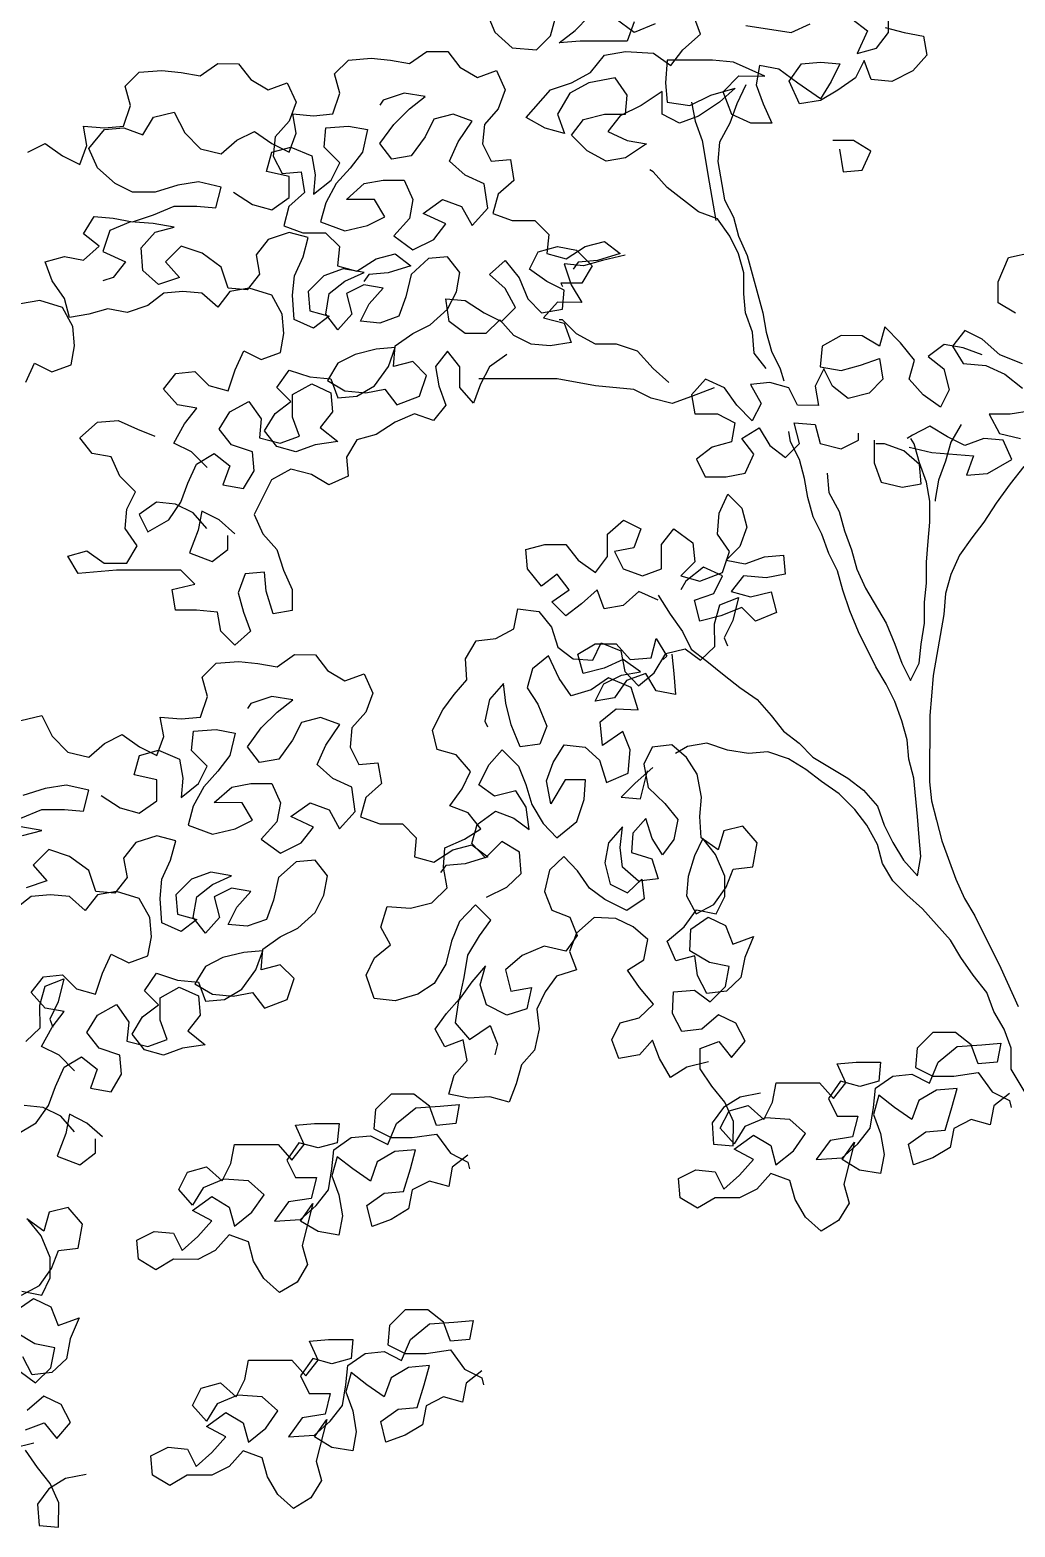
# Model space of a CAD drawing. Header units: millimetres. Extents: x -2.61 to 2.71, y 0 to 8.31.
# Drawn here: x -1.798 to -0.342, y 4.418 to 6.63 of the extents above; entities that cross this region are included whole.
import ezdxf

# ---------------------------------------------------------------- set-up
doc = ezdxf.new("R2010")
doc.units = ezdxf.units.MM
doc.header["$LTSCALE"] = 5

msp = doc.modelspace()

# ---------------------------------------------------------------- linework, layer by layer
for points in [[(-1.1233, 6.6577), (-1.1105, 6.6268), (-1.0847, 6.6036), (-1.0487, 6.601), (-1.0281, 6.6216), (-1.0203, 6.6499)], [(-0.5338, 6.634), (-0.5055, 6.6263), (-0.4772, 6.6211), (-0.4721, 6.5928), (-0.4927, 6.5696), (-0.5236, 6.5542), (-0.5545, 6.5568), (-0.5648, 6.5852), (-0.5777, 6.5594), (-0.6034, 6.5414), (-0.6292, 6.526), (-0.6601, 6.5209), (-0.6755, 6.5544), (-0.6574, 6.5801), (-0.6291, 6.5826), (-0.6008, 6.58), (-0.6137, 6.5543), (-0.6292, 6.5286), (-0.6626, 6.5518), (-0.6909, 6.5724), (-0.7192, 6.5776), (-0.7244, 6.5493), (-0.7141, 6.5209), (-0.7013, 6.4926), (-0.7322, 6.4926), (-0.7605, 6.5055), (-0.7733, 6.539), (-0.7501, 6.5622), (-0.7115, 6.5621), (-0.7578, 6.5828), (-0.7887, 6.5854), (-0.8556, 6.5854), (-0.8582, 6.552), (-0.8557, 6.5236), (-0.8222, 6.5185), (-0.7913, 6.5339), (-0.7553, 6.5441), (-0.7785, 6.5236), (-0.8094, 6.503), (-0.8377, 6.4927), (-0.8634, 6.5056), (-0.8634, 6.5391), (-0.8943, 6.5185), (-0.9252, 6.5031), (-0.9433, 6.48), (-0.915, 6.4671), (-0.8866, 6.4619), (-0.9176, 6.4413), (-0.9459, 6.4362), (-0.9742, 6.4517), (-0.9973, 6.4749), (-0.9793, 6.498), (-0.9484, 6.5057), (-0.9175, 6.5057), (-0.9149, 6.534), (-0.9329, 6.5597), (-0.9715, 6.5521), (-0.9998, 6.5366), (-1.0179, 6.5058), (-1.0076, 6.4774), (-1.0359, 6.4852), (-1.0642, 6.5007), (-1.0282, 6.5418), (-0.9973, 6.5521), (-0.9689, 6.5675), (-0.9483, 6.5932), (-0.9174, 6.5983), (-0.8762, 6.5957), (-0.8505, 6.5777), (-0.8325, 6.6008), (-0.8067, 6.624), (-0.817, 6.6523)], [(-0.9045, 6.6421), (-0.9148, 6.6138), (-0.9843, 6.6139), (-1.0152, 6.6113), (-0.992, 6.6293), (-0.9714, 6.6499)], [(-0.8736, 6.6395), (-0.9045, 6.6266), (-0.9328, 6.6473)], [(-0.7398, 6.6368), (-0.6728, 6.6264), (-0.6445, 6.6393)], [(-0.5827, 6.6469), (-0.5596, 6.6289), (-0.575, 6.5955), (-0.5467, 6.6032), (-0.5287, 6.6263), (-0.5287, 6.6572)], [(-1.5358, 5.9837), (-1.5589, 6.0069), (-1.5847, 6.0198), (-1.5692, 6.0481), (-1.5511, 6.0712), (-1.5795, 6.0764), (-1.6, 6.0996), (-1.582, 6.1227), (-1.5537, 6.1253), (-1.5331, 6.1047), (-1.5048, 6.0969), (-1.4945, 6.1278), (-1.4816, 6.1561), (-1.4558, 6.1432), (-1.4275, 6.1535), (-1.4223, 6.1818), (-1.4249, 6.2101), (-1.4403, 6.2384), (-1.4738, 6.2488), (-1.5021, 6.2436), (-1.5201, 6.2205), (-1.5433, 6.2411), (-1.5716, 6.2437), (-1.5999, 6.2412), (-1.6231, 6.2232), (-1.654, 6.2129), (-1.6823, 6.2181), (-1.7106, 6.2104), (-1.7389, 6.2052), (-1.7466, 6.2336), (-1.7646, 6.2593), (-1.7749, 6.2877), (-1.7466, 6.2953), (-1.7183, 6.2902), (-1.6951, 6.3107), (-1.7182, 6.3288), (-1.7028, 6.3545), (-1.6745, 6.3519), (-1.6461, 6.3467), (-1.6152, 6.357), (-1.5843, 6.3699), (-1.5509, 6.3698), (-1.5226, 6.3672), (-1.5148, 6.3981), (-1.5483, 6.4059), (-1.5792, 6.4007), (-1.6126, 6.3905), (-1.6461, 6.3905), (-1.6718, 6.4034), (-1.6976, 6.4266), (-1.7104, 6.4549), (-1.6872, 6.4832), (-1.6589, 6.4858), (-1.6306, 6.4754), (-1.6151, 6.5012), (-1.5842, 6.5089), (-1.5688, 6.478), (-1.5456, 6.4548), (-1.5148, 6.447), (-1.4916, 6.4676), (-1.4658, 6.4804), (-1.4401, 6.4624), (-1.4144, 6.4495), (-1.404, 6.4778), (-1.4092, 6.5061), (-1.3783, 6.5035), (-1.35, 6.5061), (-1.3396, 6.537), (-1.3473, 6.5653), (-1.3267, 6.5858), (-1.2933, 6.5884), (-1.2649, 6.5858), (-1.2366, 6.5806), (-1.2109, 6.5986), (-1.18, 6.5986), (-1.162, 6.5754), (-1.1363, 6.5599), (-1.1079, 6.5702), (-1.0951, 6.5419), (-1.1054, 6.5136), (-1.126, 6.4904), (-1.1286, 6.4621), (-1.1158, 6.4364), (-1.0875, 6.4389), (-1.0823, 6.408), (-1.1055, 6.3874), (-1.1133, 6.3591), (-1.085, 6.3488), (-1.0515, 6.3488), (-1.0309, 6.3282), (-1.0335, 6.2998), (-1.0052, 6.2921), (-0.9769, 6.3101), (-0.9486, 6.3178), (-0.9254, 6.2997), (-0.9589, 6.2895), (-0.9872, 6.2869), (-0.9949, 6.2766)], [(-1.8008, 6.4494), (-1.7751, 6.4623), (-1.7494, 6.4442), (-1.7236, 6.4313), (-1.7133, 6.4596), (-1.7184, 6.488), (-1.6875, 6.4854), (-1.6592, 6.4879), (-1.6489, 6.5188), (-1.6566, 6.5471), (-1.636, 6.5677), (-1.6025, 6.5702), (-1.5742, 6.5676), (-1.5459, 6.5625), (-1.5201, 6.5805), (-1.4892, 6.5804), (-1.4712, 6.5572), (-1.4455, 6.5418), (-1.4172, 6.552), (-1.4043, 6.5237), (-1.4147, 6.4954), (-1.4353, 6.4723), (-1.4379, 6.4439), (-1.425, 6.4182), (-1.3967, 6.4207), (-1.3916, 6.3898), (-1.4148, 6.3693), (-1.4225, 6.341), (-1.3942, 6.3306), (-1.3608, 6.3306), (-1.3402, 6.31), (-1.3428, 6.2817), (-1.3145, 6.2739), (-1.2861, 6.2919), (-1.2578, 6.2996), (-1.2347, 6.2816), (-1.2681, 6.2713), (-1.2965, 6.2688), (-1.3042, 6.2585)], [(-0.7398, 6.5493), (-0.7527, 6.521), (-0.7631, 6.4927), (-0.7785, 6.4644), (-0.7811, 6.436), (-0.7709, 6.3794), (-0.758, 6.3537), (-0.7503, 6.3253), (-0.7375, 6.297), (-0.7144, 6.212), (-0.7093, 6.1837), (-0.7016, 6.1554), (-0.6887, 6.1296), (-0.6836, 6.1116)], [(-1.4968, 6.3904), (-1.4685, 6.3723), (-1.4402, 6.3646), (-1.4144, 6.3826), (-1.4144, 6.4135), (-1.4479, 6.4212), (-1.4401, 6.4495), (-1.4118, 6.4572), (-1.3809, 6.4443), (-1.3758, 6.416), (-1.3784, 6.3877), (-1.3526, 6.4083), (-1.3397, 6.434), (-1.3629, 6.4572), (-1.3603, 6.4855), (-1.3268, 6.488), (-1.2985, 6.4829), (-1.3063, 6.4494), (-1.3243, 6.4262), (-1.3449, 6.4031), (-1.3604, 6.3748), (-1.3681, 6.3465), (-1.3321, 6.3336), (-1.2986, 6.3413), (-1.2729, 6.3541), (-1.2883, 6.3799), (-1.3295, 6.3799), (-1.3037, 6.4031), (-1.2754, 6.4082), (-1.2445, 6.4082), (-1.2317, 6.3798), (-1.2368, 6.3515), (-1.26, 6.3258), (-1.2317, 6.3052), (-1.2008, 6.3206), (-1.1828, 6.3437), (-1.2162, 6.3592), (-1.1879, 6.3798), (-1.1596, 6.3695), (-1.1442, 6.3411), (-1.121, 6.3669), (-1.1261, 6.4029), (-1.1544, 6.4158), (-1.1776, 6.4364), (-1.1647, 6.4647), (-1.144, 6.4956), (-1.1723, 6.5059), (-1.2007, 6.4982), (-1.2136, 6.4725), (-1.2342, 6.4442), (-1.2625, 6.4391), (-1.2805, 6.4622), (-1.2599, 6.4905), (-1.2367, 6.5137), (-1.2135, 6.5317), (-1.2444, 6.5369), (-1.2753, 6.5266), (-1.2804, 6.5189)], [(-0.8197, 6.5236), (-0.8145, 6.4953), (-0.8043, 6.467), (-0.794, 6.4052), (-0.7838, 6.3485)], [(-0.6009, 6.4539), (-0.5958, 6.4204), (-0.5675, 6.423), (-0.5546, 6.4513), (-0.5803, 6.4668), (-0.6112, 6.4668)], [(-0.7093, 6.1297), (-0.7273, 6.1528), (-0.7299, 6.1837), (-0.7401, 6.2121), (-0.7427, 6.2404), (-0.7427, 6.2713), (-0.7504, 6.2996), (-0.7632, 6.3253), (-0.7812, 6.3511), (-0.8095, 6.3614), (-0.8558, 6.3975), (-0.8764, 6.4207), (-0.8815, 6.4233)], [(-1.5359, 5.8936), (-1.5564, 5.9168), (-1.5822, 5.9297), (-1.6105, 5.9323), (-1.6362, 5.9143), (-1.6234, 5.8885), (-1.5925, 5.9065), (-1.5744, 5.9322), (-1.5641, 5.9605), (-1.5512, 5.9888), (-1.5255, 6.0043), (-1.5023, 5.9862), (-1.5126, 5.9579), (-1.4818, 5.9527), (-1.4663, 5.9785), (-1.4688, 6.0068), (-1.4997, 6.0171), (-1.5177, 6.0403), (-1.5022, 6.066), (-1.4739, 6.0814), (-1.4559, 6.0557), (-1.4585, 6.0274), (-1.4276, 6.0196), (-1.3993, 6.0299), (-1.4096, 6.0582), (-1.4095, 6.0917), (-1.3812, 6.1071), (-1.3529, 6.0942), (-1.3504, 6.0659), (-1.3684, 6.0427), (-1.3427, 6.0221), (-1.3762, 6.017), (-1.4045, 6.0067), (-1.4328, 6.0145), (-1.4508, 6.0377), (-1.4353, 6.0634), (-1.4121, 6.0814), (-1.4327, 6.102), (-1.4147, 6.1277), (-1.3838, 6.1174), (-1.3529, 6.1148), (-1.3426, 6.0865), (-1.3143, 6.089), (-1.2885, 6.1044), (-1.2679, 6.1327), (-1.2576, 6.161), (-1.2859, 6.1585), (-1.3168, 6.1508), (-1.3426, 6.138), (-1.358, 6.1122), (-1.3323, 6.0968), (-1.3014, 6.0942), (-1.2731, 6.0993), (-1.2551, 6.0761), (-1.2216, 6.0889), (-1.2113, 6.1198), (-1.2319, 6.1404), (-1.2602, 6.1327), (-1.2576, 6.1636), (-1.2318, 6.1816), (-1.2061, 6.1945), (-1.1803, 6.2176), (-1.1674, 6.2433), (-1.1623, 6.2716), (-1.1803, 6.2948), (-1.2086, 6.2923), (-1.2343, 6.2691), (-1.2421, 6.2357), (-1.2524, 6.2074), (-1.2807, 6.1971), (-1.3091, 6.1997), (-1.2962, 6.2254), (-1.2755, 6.2486), (-1.3039, 6.2538), (-1.3296, 6.2409), (-1.3219, 6.21), (-1.3425, 6.1869), (-1.3605, 6.21), (-1.3554, 6.2409), (-1.3322, 6.2589), (-1.3038, 6.2718), (-1.3347, 6.277), (-1.3631, 6.2667), (-1.3862, 6.2435), (-1.3837, 6.2152), (-1.3554, 6.2075), (-1.3786, 6.1895), (-1.4069, 6.2024), (-1.4094, 6.2384), (-1.4068, 6.2667), (-1.3939, 6.295), (-1.3862, 6.3233), (-1.4145, 6.3311), (-1.4454, 6.3208), (-1.4634, 6.2977), (-1.4583, 6.2693), (-1.4763, 6.2462), (-1.5046, 6.2488), (-1.5149, 6.2797), (-1.5432, 6.3003), (-1.5741, 6.3106), (-1.5973, 6.2875), (-1.5767, 6.2643), (-1.6076, 6.254), (-1.6308, 6.2746), (-1.6333, 6.3081), (-1.6127, 6.3313), (-1.5844, 6.339), (-1.6153, 6.3441), (-1.6487, 6.3467), (-1.6796, 6.3339), (-1.6899, 6.303), (-1.6565, 6.2875), (-1.6745, 6.2644), (-1.69, 6.2593)], [(-0.9177, 6.2972), (-0.9512, 6.2895), (-0.9795, 6.2818), (-1.0078, 6.2844), (-0.9975, 6.2535), (-0.9821, 6.2277), (-1.0181, 6.2278), (-1.0388, 6.2046), (-1.0079, 6.1969), (-0.9976, 6.1685), (-1.0285, 6.1634), (-1.0568, 6.166), (-1.0825, 6.1789), (-1.1031, 6.2021), (-1.1237, 6.1815), (-1.1546, 6.1815), (-1.1778, 6.1996), (-1.1829, 6.2331), (-1.1546, 6.2305), (-1.1263, 6.2124), (-1.1005, 6.1995), (-1.0799, 6.2201), (-1.0954, 6.2484), (-1.1185, 6.269), (-1.0953, 6.2896), (-1.0747, 6.2638), (-1.0619, 6.2329), (-1.0413, 6.2123), (-1.0104, 6.2174), (-1.0078, 6.2458), (-1.0336, 6.2587), (-1.0593, 6.2767), (-1.0464, 6.3024), (-1.0181, 6.3101), (-0.9898, 6.305), (-0.9666, 6.2818), (-0.9821, 6.256), (-1.013, 6.2561), (-1.0104, 6.2509)], [(-0.3411, 6.2117), (-0.3669, 6.2272), (-0.3668, 6.258), (-0.3514, 6.2941), (-0.3153, 6.3018)], [(-1.8037, 6.1096), (-1.7908, 6.1379), (-1.7651, 6.125), (-1.7368, 6.1353), (-1.7316, 6.1636), (-1.7341, 6.1919), (-1.7496, 6.2203), (-1.783, 6.2306), (-1.8113, 6.2255)], [(-0.8535, 6.1092), (-0.8767, 6.1298), (-0.8998, 6.1556), (-0.9307, 6.1659), (-0.9616, 6.1659), (-0.9899, 6.1814), (-1.0104, 6.202), (-1.0156, 6.202)], [(-0.3901, 6.15), (-0.4184, 6.1603), (-0.4467, 6.1654), (-0.4699, 6.1475), (-0.4468, 6.1294), (-0.4391, 6.0985), (-0.452, 6.0728), (-0.4777, 6.0908), (-0.4983, 6.114), (-0.4905, 6.1423), (-0.5111, 6.1681), (-0.5342, 6.1913), (-0.542, 6.163), (-0.5677, 6.1784), (-0.5986, 6.1785), (-0.6269, 6.163), (-0.6295, 6.1322), (-0.5986, 6.127), (-0.5703, 6.1347), (-0.542, 6.1449), (-0.5369, 6.114), (-0.5575, 6.0935), (-0.5884, 6.0858), (-0.6115, 6.1038), (-0.6244, 6.1296), (-0.6373, 6.1038), (-0.6322, 6.0755), (-0.663, 6.0756), (-0.6759, 6.1013), (-0.7042, 6.1091), (-0.7325, 6.1065), (-0.7171, 6.0782), (-0.73, 6.0524), (-0.7531, 6.0756), (-0.7711, 6.1014), (-0.7994, 6.1143), (-0.8201, 6.0911), (-0.8149, 6.0628), (-0.7815, 6.0628), (-0.7557, 6.0499), (-0.7609, 6.0216), (-0.7892, 6.0139), (-0.8124, 5.9959), (-0.7996, 5.9701), (-0.7687, 5.9701), (-0.7404, 5.9752), (-0.7275, 6.0035), (-0.7455, 6.0267), (-0.7197, 6.0421), (-0.7043, 6.0164), (-0.6811, 5.9983), (-0.6605, 6.0189), (-0.6682, 6.0498), (-0.6373, 6.0472), (-0.6296, 6.0189), (-0.5987, 6.0111), (-0.573, 6.024), (-0.573, 6.0343)], [(-0.3309, 6.137), (-0.3644, 6.1499), (-0.3901, 6.1731), (-0.4158, 6.186), (-0.4339, 6.1629), (-0.4184, 6.1371), (-0.385, 6.1345), (-0.3567, 6.1216), (-0.3309, 6.101)], [(-1.0929, 6.1506), (-1.1186, 6.1326), (-1.1315, 6.1069), (-1.1418, 6.0786), (-1.1624, 6.1017), (-1.1624, 6.1326), (-1.1804, 6.1558), (-1.1984, 6.1327), (-1.1933, 6.1044), (-1.183, 6.076), (-1.2011, 6.0529), (-1.2294, 6.0632), (-1.2577, 6.0504), (-1.286, 6.0324), (-1.3144, 6.0247), (-1.3298, 5.9989), (-1.3273, 5.9706), (-1.3556, 5.9578), (-1.3813, 5.9732), (-1.4122, 5.981), (-1.4406, 5.9656), (-1.4663, 5.9141), (-1.4535, 5.8858), (-1.4329, 5.8626), (-1.4227, 5.8317), (-1.4098, 5.8034), (-1.4098, 5.7725), (-1.4382, 5.7674), (-1.4484, 5.8008), (-1.451, 5.8291), (-1.4793, 5.8266), (-1.4896, 5.7983), (-1.4819, 5.77), (-1.4716, 5.7416), (-1.4948, 5.7211), (-1.5154, 5.7417), (-1.5205, 5.77), (-1.5514, 5.7726), (-1.5823, 5.7726), (-1.5874, 5.8035), (-1.554, 5.8112), (-1.5745, 5.8318), (-1.6698, 5.8319), (-1.7264, 5.8268), (-1.7418, 5.8526), (-1.7135, 5.8603), (-1.6878, 5.8422), (-1.6543, 5.8422), (-1.6389, 5.8679), (-1.6569, 5.8937), (-1.6543, 5.922), (-1.6414, 5.9477), (-1.6645, 5.9709), (-1.6773, 5.9993), (-1.7057, 6.0044), (-1.7237, 6.0276), (-1.6979, 6.0508), (-1.667, 6.0533), (-1.6387, 6.0404), (-1.613, 6.0301)], [(-0.7866, 6.1014), (-0.8201, 6.0886), (-0.8484, 6.0783), (-0.8793, 6.086), (-0.905, 6.0989), (-0.9616, 6.1041), (-1.0182, 6.1145), (-1.1341, 6.1146)], [(-0.3181, 6.0675), (-0.349, 6.0624), (-0.3799, 6.0624), (-0.3645, 6.0341), (-0.3336, 6.0263)], [(-0.4984, 6.0136), (-0.4649, 6.0059), (-0.4031, 6.0007), (-0.4134, 5.9724), (-0.3825, 5.9749), (-0.3465, 5.9955), (-0.3593, 6.0238), (-0.3876, 6.0264), (-0.416, 6.0161), (-0.4417, 6.029), (-0.4674, 6.0445), (-0.4932, 6.0316), (-0.5009, 6.0265)], [(-0.4211, 6.047), (-0.4366, 6.0213), (-0.4443, 5.993), (-0.4546, 5.9647), (-0.4598, 5.9364), (-0.4598, 5.9338)], [(-0.8692, 5.7952), (-0.8512, 5.7668), (-0.8332, 5.7411), (-0.8204, 5.7153), (-0.7972, 5.6973), (-0.7715, 5.6766), (-0.7484, 5.6586), (-0.7226, 5.6406), (-0.7021, 5.6174), (-0.6841, 5.5942), (-0.6609, 5.5762), (-0.6404, 5.5555), (-0.5889, 5.5246), (-0.5657, 5.5066), (-0.5452, 5.4834), (-0.5349, 5.4551), (-0.5221, 5.4293), (-0.5066, 5.4035), (-0.4861, 5.3804), (-0.4809, 5.4087), (-0.4834, 5.437), (-0.486, 5.4679), (-0.4911, 5.5245), (-0.4988, 5.5528), (-0.5013, 5.5812), (-0.509, 5.6095), (-0.5193, 5.6378), (-0.5321, 5.6636), (-0.5476, 5.6893), (-0.5733, 5.7408), (-0.5861, 5.7717), (-0.5964, 5.8026), (-0.6041, 5.8309), (-0.6169, 5.8567), (-0.6272, 5.885), (-0.64, 5.9108), (-0.6477, 5.9391), (-0.6528, 5.9674), (-0.6605, 5.9957), (-0.6734, 6.0215), (-0.676, 6.0369)], [(-0.6194, 5.9751), (-0.6168, 5.9468), (-0.6014, 5.9185), (-0.5937, 5.8901), (-0.5834, 5.8618), (-0.5757, 5.8335), (-0.5629, 5.8052), (-0.5321, 5.7537), (-0.5192, 5.7228), (-0.5089, 5.6944), (-0.4961, 5.6687), (-0.4832, 5.6944), (-0.4806, 5.7227), (-0.4754, 5.7536), (-0.4754, 5.7845), (-0.4728, 5.8128), (-0.4728, 5.8437), (-0.4702, 5.8746), (-0.4676, 5.9029), (-0.4675, 5.9338), (-0.4727, 5.9621), (-0.4829, 5.9904), (-0.4906, 6.0188), (-0.4958, 6.0265)], [(-0.5498, 6.024), (-0.5499, 5.9905), (-0.5396, 5.9622), (-0.5087, 5.9544), (-0.4804, 5.9595), (-0.4829, 5.9879), (-0.5061, 6.0085), (-0.5344, 6.0188), (-0.5473, 6.0188)], [(-0.3285, 5.9851), (-0.3491, 5.9594), (-0.3697, 5.9311), (-0.3878, 5.9028), (-0.4058, 5.8797), (-0.4238, 5.8539), (-0.4367, 5.8256), (-0.4445, 5.7973), (-0.4471, 5.7664), (-0.4523, 5.7356), (-0.4574, 5.7073), (-0.4626, 5.6764), (-0.4652, 5.6455), (-0.4678, 5.6172), (-0.4679, 5.5193), (-0.4654, 5.491), (-0.4577, 5.4627), (-0.45, 5.4318), (-0.4294, 5.3752), (-0.4166, 5.3468), (-0.4012, 5.3211), (-0.3626, 5.2438), (-0.3369, 5.1872)], [(-0.8692, 5.7874), (-0.8975, 5.8003), (-0.9207, 5.7798), (-0.9491, 5.7746), (-0.9593, 5.803), (-0.9825, 5.7824), (-1.0057, 5.7644), (-1.0263, 5.785), (-1.0005, 5.803), (-1.0185, 5.8262), (-1.0417, 5.8082), (-1.0623, 5.8339), (-1.0648, 5.8623), (-1.0365, 5.87), (-1.0056, 5.8699), (-0.9876, 5.8467), (-0.9619, 5.8287), (-0.9438, 5.8519), (-0.9438, 5.8853), (-0.9206, 5.9059), (-0.8949, 5.893), (-0.9052, 5.8647), (-0.9335, 5.8596), (-0.9207, 5.8338), (-0.8924, 5.8235), (-0.8641, 5.8338), (-0.864, 5.8698), (-0.846, 5.8929), (-0.8177, 5.8723), (-0.8151, 5.844), (-0.8357, 5.8234), (-0.8074, 5.8157), (-0.774, 5.8285), (-0.7636, 5.8594), (-0.7816, 5.8852), (-0.779, 5.9161), (-0.7661, 5.9444), (-0.7456, 5.9237), (-0.7379, 5.8954), (-0.7482, 5.8671), (-0.7688, 5.8465), (-0.7405, 5.8414), (-0.7122, 5.8516), (-0.6838, 5.8542), (-0.6813, 5.8259), (-0.7096, 5.8207), (-0.7431, 5.8234), (-0.7611, 5.8002), (-0.7328, 5.7925), (-0.7019, 5.8001), (-0.6942, 5.7692), (-0.7251, 5.7564), (-0.7457, 5.777), (-0.7766, 5.7642), (-0.8075, 5.7565), (-0.8152, 5.7874), (-0.7869, 5.7976), (-0.774, 5.8234), (-0.8023, 5.8363), (-0.828, 5.8157), (-0.8358, 5.8028)], [(-1.4947, 5.8858), (-1.5178, 5.9064), (-1.5436, 5.9193), (-1.5487, 5.891), (-1.5616, 5.8576), (-1.5282, 5.8447), (-1.505, 5.8627), (-1.505, 5.8833)], [(-0.7948, 5.1055), (-0.8266, 5.0976), (-0.8509, 5.0823), (-0.8672, 5.1101), (-0.8777, 5.1375), (-0.8967, 5.1159), (-0.9272, 5.1103), (-0.9377, 5.1377), (-0.9253, 5.1632), (-0.897, 5.1702), (-0.8758, 5.1905), (-0.8969, 5.2153), (-0.9145, 5.2409), (-0.8902, 5.2563), (-0.8844, 5.2859), (-0.906, 5.3049), (-0.9315, 5.3173), (-0.9637, 5.3187), (-0.9899, 5.2954), (-1.0001, 5.2685), (-0.9896, 5.2411), (-1.0192, 5.2319), (-1.036, 5.209), (-1.0484, 5.1834), (-1.045, 5.1543), (-1.0521, 5.1225), (-1.0712, 5.1009), (-1.0792, 5.0727), (-1.0894, 5.0458), (-1.1177, 5.0538), (-1.149, 5.0517), (-1.1786, 5.0575), (-1.1705, 5.0858), (-1.1515, 5.1073), (-1.1572, 5.1378), (-1.1846, 5.1273), (-1.1986, 5.1538), (-1.1818, 5.1767), (-1.1627, 5.1983), (-1.1556, 5.2301), (-1.1506, 5.2632), (-1.1333, 5.2918), (-1.1165, 5.3147), (-1.139, 5.3373), (-1.1629, 5.3127), (-1.1744, 5.2836), (-1.1829, 5.2496), (-1.2002, 5.2209), (-1.2245, 5.2055), (-1.2577, 5.1955), (-1.2886, 5.1991), (-1.3008, 5.2336), (-1.2884, 5.2591), (-1.2649, 5.2781), (-1.279, 5.3046), (-1.2696, 5.335), (-1.2352, 5.3323), (-1.2034, 5.3401), (-1.1808, 5.3626), (-1.1865, 5.3931), (-1.1842, 5.4218), (-1.1555, 5.4345), (-1.1312, 5.4499), (-1.1501, 5.4733), (-1.177, 5.4835), (-1.1588, 5.5087), (-1.1464, 5.5342), (-1.1675, 5.559), (-1.1957, 5.567), (-1.2027, 5.5953), (-1.1876, 5.6253), (-1.1708, 5.6482), (-1.1518, 5.6698), (-1.1539, 5.7011), (-1.1379, 5.7276), (-1.1088, 5.731), (-1.0822, 5.7451), (-1.0764, 5.7747), (-1.0455, 5.771), (-1.0266, 5.7476), (-1.0174, 5.718), (-0.9945, 5.7011), (-0.9658, 5.6989), (-0.9534, 5.7244), (-0.9243, 5.7129), (-0.9186, 5.6824), (-0.8984, 5.6612), (-0.8749, 5.6801), (-0.8576, 5.7087), (-0.8294, 5.7157), (-0.8064, 5.6989), (-0.7852, 5.7191), (-0.786, 5.7527), (-0.778, 5.7809), (-0.7506, 5.7914), (-0.759, 5.7575), (-0.7715, 5.7319), (-0.7667, 5.72)], [(-0.8487, 5.7076), (-0.8462, 5.6793), (-0.8436, 5.6484), (-0.8719, 5.6536), (-0.8874, 5.6793), (-0.9157, 5.6691), (-0.9337, 5.6433), (-0.9621, 5.6382), (-0.9492, 5.6639), (-0.9234, 5.6768), (-0.8951, 5.6819), (-0.9208, 5.7), (-0.9491, 5.6871), (-0.98, 5.6794), (-0.9877, 5.7077), (-0.962, 5.7232), (-0.9311, 5.7231), (-0.9105, 5.6999), (-0.8796, 5.7025), (-0.8719, 5.7308), (-0.8564, 5.705), (-0.8616, 5.6999)], [(-1.8108, 5.6096), (-1.7799, 5.6173), (-1.7645, 5.5864), (-1.7414, 5.5632), (-1.7105, 5.5555), (-1.6873, 5.576), (-1.6615, 5.5889), (-1.6358, 5.5708), (-1.6101, 5.558), (-1.5998, 5.5863), (-1.6049, 5.6146), (-1.574, 5.612), (-1.5457, 5.6145), (-1.5353, 5.6454), (-1.543, 5.6737), (-1.5224, 5.6943), (-1.489, 5.6968), (-1.4606, 5.6942), (-1.4323, 5.6891), (-1.4066, 5.7071), (-1.3757, 5.707), (-1.3577, 5.6839), (-1.332, 5.6684), (-1.3036, 5.6787), (-1.2908, 5.6503), (-1.3011, 5.622), (-1.3217, 5.5989), (-1.3243, 5.5706), (-1.3115, 5.5448), (-1.2832, 5.5474), (-1.278, 5.5165), (-1.3012, 5.4959), (-1.309, 5.4676), (-1.2807, 5.4573), (-1.2472, 5.4572), (-1.2266, 5.4366), (-1.2292, 5.4083), (-1.2009, 5.4006), (-1.1726, 5.4185), (-1.1443, 5.4262), (-1.1211, 5.4082), (-1.1546, 5.3979), (-1.1829, 5.3954), (-1.1906, 5.3851)], [(-1.123, 5.3488), (-1.093, 5.3637), (-1.0717, 5.3839), (-1.0739, 5.4153), (-1.1003, 5.4312), (-1.1242, 5.4066), (-1.1445, 5.4278), (-1.1364, 5.4561), (-1.1095, 5.4759), (-1.0825, 5.4656), (-1.0596, 5.4488), (-1.064, 5.4815), (-1.0793, 5.5058), (-1.1112, 5.4979), (-1.1341, 5.5148), (-1.119, 5.5448), (-1.0999, 5.5663), (-1.0753, 5.5424), (-1.0648, 5.515), (-1.0556, 5.4854), (-1.0393, 5.4576), (-1.0191, 5.4363), (-0.9894, 5.4605), (-0.9787, 5.4932), (-0.9764, 5.5219), (-1.0065, 5.5219), (-1.0277, 5.4867), (-1.0343, 5.5207), (-1.0241, 5.5476), (-1.0081, 5.574), (-0.9772, 5.5704), (-0.9556, 5.5514), (-0.9455, 5.5182), (-0.9133, 5.5318), (-0.9105, 5.5663), (-0.9211, 5.5937), (-0.9516, 5.573), (-0.9546, 5.6079), (-0.9311, 5.6268), (-0.8989, 5.6254), (-0.909, 5.6585), (-0.9425, 5.6728), (-0.9681, 5.6552), (-0.9977, 5.646), (-1.0153, 5.6716), (-1.0311, 5.7052), (-1.0546, 5.6863), (-1.0626, 5.6581), (-1.0472, 5.6337), (-1.0336, 5.6015), (-1.0438, 5.5746), (-1.073, 5.5711), (-1.0866, 5.6034), (-1.0945, 5.6352), (-1.0979, 5.6643), (-1.1183, 5.6406), (-1.1254, 5.6088), (-1.1215, 5.6004)], [(-1.6925, 5.4988), (-1.6642, 5.4808), (-1.6359, 5.473), (-1.6101, 5.491), (-1.6101, 5.5219), (-1.6436, 5.5297), (-1.6358, 5.558), (-1.6075, 5.5657), (-1.5766, 5.5528), (-1.5715, 5.5245), (-1.5741, 5.4961), (-1.5483, 5.5167), (-1.5354, 5.5424), (-1.5586, 5.5656), (-1.556, 5.5939), (-1.5225, 5.5965), (-1.4942, 5.5913), (-1.502, 5.5579), (-1.52, 5.5347), (-1.5406, 5.5116), (-1.5561, 5.4833), (-1.5638, 5.4549), (-1.5278, 5.442), (-1.4943, 5.4497), (-1.4686, 5.4626), (-1.484, 5.4883), (-1.5252, 5.4884), (-1.4994, 5.5115), (-1.4711, 5.5166), (-1.4402, 5.5166), (-1.4274, 5.4883), (-1.4325, 5.46), (-1.4557, 5.4343), (-1.4274, 5.4136), (-1.3965, 5.429), (-1.3785, 5.4522), (-1.4119, 5.4677), (-1.3836, 5.4882), (-1.3553, 5.4779), (-1.3399, 5.4496), (-1.3167, 5.4753), (-1.3218, 5.5114), (-1.3501, 5.5243), (-1.3733, 5.5449), (-1.3604, 5.5732), (-1.3397, 5.604), (-1.368, 5.6144), (-1.3964, 5.6067), (-1.4093, 5.5809), (-1.4299, 5.5526), (-1.4582, 5.5475), (-1.4762, 5.5707), (-1.4556, 5.599), (-1.4324, 5.6221), (-1.4092, 5.6401), (-1.4401, 5.6453), (-1.471, 5.6351), (-1.4762, 5.6273)], [(-0.3165, 5.043), (-0.3473, 5.0945), (-0.3473, 5.1254), (-0.3576, 5.1537), (-0.373, 5.1795), (-0.3833, 5.2078), (-0.4038, 5.2335), (-0.4218, 5.2593), (-0.4372, 5.2851), (-0.4784, 5.3314), (-0.5015, 5.3521), (-0.5221, 5.3727), (-0.5375, 5.3984), (-0.5452, 5.4267), (-0.5606, 5.4551), (-0.5786, 5.4783), (-0.6018, 5.5014), (-0.6275, 5.5195), (-0.6507, 5.5375), (-0.6764, 5.553), (-0.7073, 5.5633), (-0.7356, 5.5608), (-0.7665, 5.566), (-0.7974, 5.5763), (-0.8257, 5.5712), (-0.8437, 5.5609)], [(-0.7177, 5.0589), (-0.7481, 5.0533), (-0.7725, 5.0379), (-0.7893, 5.015), (-0.7872, 4.9836), (-0.7585, 4.9813), (-0.7579, 5.0171), (-0.7707, 5.0458), (-0.7896, 5.0693), (-0.8072, 5.0949), (-0.8071, 5.125), (-0.7797, 5.1355), (-0.7608, 5.112), (-0.7404, 5.1358), (-0.7545, 5.1623), (-0.78, 5.1748), (-0.8048, 5.1536), (-0.834, 5.1502), (-0.848, 5.1767), (-0.8466, 5.2089), (-0.8153, 5.2111), (-0.7923, 5.1942), (-0.7698, 5.2167), (-0.764, 5.2462), (-0.7935, 5.2521), (-0.8222, 5.2694), (-0.8208, 5.3016), (-0.7951, 5.3192), (-0.7695, 5.3067), (-0.759, 5.2793), (-0.7281, 5.2907), (-0.741, 5.2594), (-0.7468, 5.2299), (-0.768, 5.2096), (-0.7972, 5.2062), (-0.8112, 5.2327), (-0.8147, 5.2618), (-0.843, 5.2548), (-0.8557, 5.2836), (-0.8309, 5.3047), (-0.8127, 5.3298), (-0.7832, 5.324), (-0.7707, 5.3496), (-0.7707, 5.3796), (-0.7843, 5.4119), (-0.8032, 5.4353), (-0.8156, 5.4097), (-0.825, 5.3793), (-0.8272, 5.3506), (-0.8132, 5.3241), (-0.7867, 5.3381), (-0.7685, 5.3633), (-0.7583, 5.3902), (-0.7291, 5.3936), (-0.7228, 5.4289), (-0.744, 5.4537), (-0.7722, 5.4467), (-0.7803, 5.4185), (-0.8054, 5.4366), (-0.8075, 5.468), (-0.8052, 5.4967), (-0.8117, 5.5307), (-0.8271, 5.555), (-0.8487, 5.574), (-0.8779, 5.5706), (-0.8903, 5.545), (-0.8838, 5.511), (-0.8591, 5.4871), (-0.8402, 5.4637), (-0.846, 5.4341), (-0.8628, 5.4112), (-0.8782, 5.4355), (-0.8874, 5.4651), (-0.9065, 5.4435), (-0.9087, 5.4148), (-0.8783, 5.4055), (-0.8691, 5.3759), (-0.8983, 5.3724), (-0.922, 5.3928), (-0.9255, 5.4219), (-0.9219, 5.4528), (-0.9423, 5.4291), (-0.9481, 5.3995), (-0.9402, 5.3677), (-0.9146, 5.3553), (-0.8934, 5.3755), (-0.8899, 5.3464), (-0.9156, 5.3288), (-0.9478, 5.3452), (-0.9707, 5.362), (-0.9883, 5.3877), (-1.0085, 5.4089), (-1.0298, 5.3887), (-1.0369, 5.3569), (-1.0264, 5.3295), (-0.9995, 5.3193), (-0.989, 5.2919), (-1.0058, 5.269), (-1.0376, 5.2761), (-1.0699, 5.2625), (-1.0946, 5.2414), (-1.0868, 5.2096), (-1.0563, 5.2152), (-1.0634, 5.1835), (-1.093, 5.1743), (-1.123, 5.1894), (-1.1322, 5.219), (-1.1242, 5.2472), (-1.1446, 5.2234), (-1.1641, 5.1961), (-1.169, 5.163), (-1.1479, 5.1382), (-1.1174, 5.1589), (-1.1068, 5.1315), (-1.1104, 5.1156)], [(-0.8772, 5.5403), (-0.903, 5.5172), (-0.9236, 5.4966), (-0.8953, 5.494), (-0.8849, 5.5352)], [(-1.8109, 5.4655), (-1.78, 5.4783), (-1.7466, 5.4783), (-1.7183, 5.4757), (-1.7105, 5.5066), (-1.744, 5.5143), (-1.7749, 5.5092), (-1.8083, 5.4989)], [(-1.8084, 5.4397), (-1.7801, 5.4474), (-1.811, 5.4526)], [(-1.8191, 4.997), (-1.7882, 5.015), (-1.7701, 5.0407), (-1.7598, 5.069), (-1.7469, 5.0973), (-1.7212, 5.1127), (-1.698, 5.0947), (-1.7083, 5.0664), (-1.6775, 5.0612), (-1.662, 5.0869), (-1.6645, 5.1152), (-1.6954, 5.1256), (-1.7134, 5.1488), (-1.6979, 5.1745), (-1.6696, 5.1899), (-1.6516, 5.1641), (-1.6542, 5.1358), (-1.6233, 5.1281), (-1.595, 5.1383), (-1.6053, 5.1667), (-1.6053, 5.2001), (-1.5769, 5.2156), (-1.5486, 5.2027), (-1.5461, 5.1743), (-1.5641, 5.1512), (-1.5384, 5.1306), (-1.5719, 5.1255), (-1.6002, 5.1152), (-1.6285, 5.1229), (-1.6465, 5.1461), (-1.631, 5.1718), (-1.6078, 5.1898), (-1.6284, 5.2105), (-1.6104, 5.2362), (-1.5795, 5.2259), (-1.5486, 5.2233), (-1.5383, 5.1949), (-1.51, 5.1975), (-1.4843, 5.2129), (-1.4636, 5.2412), (-1.4533, 5.2695), (-1.4816, 5.267), (-1.5125, 5.2593), (-1.5383, 5.2464), (-1.5537, 5.2207), (-1.528, 5.2052), (-1.4971, 5.2026), (-1.4688, 5.2077), (-1.4508, 5.1845), (-1.4173, 5.1974), (-1.407, 5.2283), (-1.4276, 5.2489), (-1.4559, 5.2412), (-1.4533, 5.2721), (-1.4276, 5.2901), (-1.4018, 5.3029), (-1.376, 5.3261), (-1.3631, 5.3518), (-1.358, 5.3801), (-1.376, 5.4033), (-1.4043, 5.4007), (-1.43, 5.3776), (-1.4378, 5.3441), (-1.4481, 5.3158), (-1.4764, 5.3056), (-1.5048, 5.3082), (-1.4919, 5.3339), (-1.4713, 5.357), (-1.4996, 5.3622), (-1.5253, 5.3494), (-1.5176, 5.3185), (-1.5382, 5.2953), (-1.5562, 5.3185), (-1.5511, 5.3494), (-1.5279, 5.3674), (-1.4995, 5.3802), (-1.5304, 5.3854), (-1.5588, 5.3751), (-1.5819, 5.352), (-1.5794, 5.3237), (-1.5511, 5.3159), (-1.5743, 5.2979), (-1.6026, 5.3108), (-1.6051, 5.3469), (-1.6025, 5.3752), (-1.5896, 5.4035), (-1.5819, 5.4318), (-1.6102, 5.4395), (-1.6411, 5.4293), (-1.6591, 5.4061), (-1.654, 5.3778), (-1.672, 5.3546), (-1.7004, 5.3572), (-1.7106, 5.3881), (-1.7389, 5.4088), (-1.7698, 5.4191), (-1.793, 5.3959), (-1.7724, 5.3728), (-1.8033, 5.3625)], [(-1.7315, 5.0921), (-1.7546, 5.1153), (-1.7804, 5.1282), (-1.7649, 5.1565), (-1.7469, 5.1797), (-1.7752, 5.1848), (-1.7957, 5.208), (-1.7777, 5.2312), (-1.7494, 5.2337), (-1.7288, 5.2131), (-1.7005, 5.2054), (-1.6902, 5.2363), (-1.6773, 5.2646), (-1.6515, 5.2517), (-1.6232, 5.2619), (-1.618, 5.2902), (-1.6206, 5.3186), (-1.636, 5.3469), (-1.6695, 5.3572), (-1.6978, 5.3521), (-1.7158, 5.3289), (-1.739, 5.3496), (-1.7673, 5.3522), (-1.7956, 5.3496), (-1.8188, 5.3316)], [(-1.8034, 5.1354), (-1.7822, 5.1556), (-1.7829, 5.1892), (-1.7749, 5.2174), (-1.7475, 5.228), (-1.756, 5.194), (-1.7684, 5.1684), (-1.7636, 5.1565)], [(-0.3499, 5.0585), (-0.3731, 5.0405), (-0.3783, 5.0121), (-0.4066, 5.0199), (-0.4323, 5.007), (-0.4375, 4.9787), (-0.4633, 4.9633), (-0.4916, 4.953), (-0.4993, 4.9839), (-0.4735, 5.0019), (-0.4452, 5.0045), (-0.4349, 5.0379), (-0.4271, 5.0662), (-0.458, 5.0637), (-0.4838, 5.0483), (-0.4941, 5.02), (-0.5198, 5.038), (-0.543, 5.0561), (-0.5507, 5.0277), (-0.5405, 4.9994), (-0.5353, 4.9685), (-0.5405, 4.9402), (-0.5714, 4.9454), (-0.5971, 4.9609), (-0.5791, 4.9866), (-0.5946, 4.9248), (-0.5869, 4.8965), (-0.6024, 4.8708), (-0.6281, 4.8553), (-0.6513, 4.876), (-0.6667, 4.9017), (-0.6744, 4.93), (-0.7027, 4.9404), (-0.7233, 4.9172), (-0.7491, 4.9044), (-0.7851, 4.9044), (-0.8109, 4.889), (-0.8366, 4.9044), (-0.8391, 4.9328), (-0.8134, 4.9456), (-0.7851, 4.943), (-0.7722, 4.9173), (-0.749, 4.9378), (-0.7284, 4.961), (-0.7567, 4.9765), (-0.7284, 4.997), (-0.7027, 4.9816), (-0.695, 4.9532), (-0.6692, 4.9738), (-0.6512, 4.9995), (-0.6743, 5.0201), (-0.7103, 5.0227), (-0.7412, 5.0099), (-0.7567, 4.9842), (-0.7773, 5.0074), (-0.7644, 5.0331), (-0.7361, 5.0408), (-0.7129, 5.0202), (-0.7, 5.0459), (-0.6949, 5.0742), (-0.6305, 5.0742), (-0.6099, 5.051), (-0.5919, 5.0741), (-0.6047, 5.1024), (-0.5764, 5.105), (-0.5404, 5.105), (-0.543, 5.0767), (-0.5713, 5.069), (-0.5996, 5.0767), (-0.6176, 5.051), (-0.6048, 5.0252), (-0.5739, 5.0252), (-0.5817, 4.9943), (-0.6151, 4.9892), (-0.6357, 4.9609), (-0.5971, 4.9634), (-0.5739, 4.984), (-0.5559, 5.0072), (-0.5507, 5.038), (-0.5481, 5.0664), (-0.5224, 5.0844), (-0.4941, 5.0869), (-0.4683, 5.074), (-0.4554, 5.1049), (-0.4271, 5.128), (-0.391, 5.1306), (-0.3627, 5.1331), (-0.3679, 5.1048), (-0.3962, 5.1023), (-0.4065, 5.1306), (-0.4296, 5.1486), (-0.4631, 5.1487), (-0.4863, 5.1255), (-0.4889, 5.0972), (-0.4632, 5.0843), (-0.4323, 5.0843), (-0.3962, 5.0894), (-0.3757, 5.0611), (-0.3499, 5.0482), (-0.3474, 5.0379)], [(-1.1504, 4.9676), (-1.1735, 4.9496), (-1.1787, 4.9213), (-1.207, 4.9291), (-1.2328, 4.9162), (-1.238, 4.8879), (-1.2637, 4.8725), (-1.292, 4.8622), (-1.2997, 4.8931), (-1.274, 4.9111), (-1.2457, 4.9137), (-1.2353, 4.9471), (-1.2276, 4.9754), (-1.2585, 4.9729), (-1.2842, 4.9575), (-1.2945, 4.9292), (-1.3203, 4.9472), (-1.3434, 4.9652), (-1.3512, 4.9369), (-1.3409, 4.9086), (-1.3358, 4.8777), (-1.341, 4.8494), (-1.3718, 4.8546), (-1.3976, 4.87), (-1.3795, 4.8958), (-1.395, 4.834), (-1.3873, 4.8057), (-1.4028, 4.7799), (-1.4286, 4.7645), (-1.4517, 4.7851), (-1.4671, 4.8109), (-1.4748, 4.8392), (-1.5031, 4.8495), (-1.5237, 4.8264), (-1.5495, 4.8135), (-1.5855, 4.8136), (-1.6113, 4.7982), (-1.637, 4.8136), (-1.6396, 4.8419), (-1.6138, 4.8548), (-1.5855, 4.8522), (-1.5727, 4.8264), (-1.5495, 4.847), (-1.5289, 4.8702), (-1.5572, 4.8856), (-1.5288, 4.9062), (-1.5031, 4.8907), (-1.4954, 4.8624), (-1.4696, 4.883), (-1.4516, 4.9087), (-1.4747, 4.9293), (-1.5108, 4.9319), (-1.5417, 4.9191), (-1.5571, 4.8934), (-1.5777, 4.9165), (-1.5648, 4.9423), (-1.5365, 4.95), (-1.5134, 4.9294), (-1.5005, 4.9551), (-1.4953, 4.9834), (-1.4309, 4.9833), (-1.4104, 4.9602), (-1.3923, 4.9833), (-1.4052, 5.0116), (-1.3768, 5.0142), (-1.3408, 5.0141), (-1.3434, 4.9858), (-1.3717, 4.9781), (-1.4, 4.9859), (-1.4181, 4.9602), (-1.4052, 4.9344), (-1.3743, 4.9344), (-1.3821, 4.9035), (-1.4156, 4.8984), (-1.4362, 4.8701), (-1.3976, 4.8726), (-1.3744, 4.8932), (-1.3563, 4.9163), (-1.3512, 4.9472), (-1.3486, 4.9755), (-1.3228, 4.9935), (-1.2945, 4.9961), (-1.2688, 4.9832), (-1.2559, 5.0141), (-1.2275, 5.0372), (-1.1915, 5.0397), (-1.1632, 5.0423), (-1.1683, 5.014), (-1.1967, 5.0114), (-1.2069, 5.0398), (-1.2301, 5.0578), (-1.2635, 5.0578), (-1.2867, 5.0347), (-1.2893, 5.0064), (-1.2636, 4.9935), (-1.2327, 4.9935), (-1.1967, 4.9986), (-1.1761, 4.9702), (-1.1504, 4.9573), (-1.1478, 4.947)], [(-1.7316, 5.002), (-1.7521, 5.0252), (-1.7779, 5.0381), (-1.8062, 5.0407)], [(-1.6904, 4.9943), (-1.7135, 5.0149), (-1.7393, 5.0278), (-1.7444, 4.9995), (-1.7573, 4.966), (-1.7239, 4.9531), (-1.7007, 4.9711), (-1.7007, 4.9917)], [(-1.8101, 4.7606), (-1.7836, 4.7747), (-1.7655, 4.7998), (-1.7552, 4.8267), (-1.7261, 4.8301), (-1.7198, 4.8654), (-1.7409, 4.8902), (-1.7692, 4.8832), (-1.7772, 4.855), (-1.8023, 4.8732)], [(-1.8097, 4.7663), (-1.7801, 4.7605), (-1.7677, 4.7861), (-1.7676, 4.8161), (-1.7812, 4.8484), (-1.8001, 4.8718)], [(-1.8177, 4.7381), (-1.7921, 4.7557), (-1.7665, 4.7433), (-1.756, 4.7159), (-1.725, 4.7273), (-1.7379, 4.696), (-1.7437, 4.6664), (-1.765, 4.6461), (-1.7941, 4.6427), (-1.8082, 4.6692)], [(-1.1298, 4.6486), (-1.153, 4.6306), (-1.1582, 4.6023), (-1.1865, 4.6101), (-1.2122, 4.5972), (-1.2174, 4.5689), (-1.2431, 4.5535), (-1.2715, 4.5432), (-1.2792, 4.5741), (-1.2534, 4.5921), (-1.2251, 4.5946), (-1.2148, 4.6281), (-1.207, 4.6564), (-1.2379, 4.6539), (-1.2637, 4.6384), (-1.274, 4.6101), (-1.2997, 4.6282), (-1.3229, 4.6462), (-1.3306, 4.6179), (-1.3203, 4.5896), (-1.3152, 4.5587), (-1.3204, 4.5304), (-1.3513, 4.5356), (-1.377, 4.551), (-1.359, 4.5768), (-1.3745, 4.515), (-1.3668, 4.4867), (-1.3822, 4.4609), (-1.408, 4.4455), (-1.4311, 4.4661), (-1.4466, 4.4919), (-1.4543, 4.5202), (-1.4826, 4.5305), (-1.5032, 4.5074), (-1.5289, 4.4945), (-1.565, 4.4946), (-1.5907, 4.4791), (-1.6165, 4.4946), (-1.619, 4.5229), (-1.5933, 4.5358), (-1.5649, 4.5332), (-1.5521, 4.5074), (-1.5289, 4.528), (-1.5083, 4.5511), (-1.5366, 4.5666), (-1.5083, 4.5872), (-1.4825, 4.5717), (-1.4748, 4.5434), (-1.4491, 4.564), (-1.431, 4.5897), (-1.4542, 4.6103), (-1.4902, 4.6129), (-1.5211, 4.6001), (-1.5366, 4.5743), (-1.5572, 4.5975), (-1.5443, 4.6233), (-1.5159, 4.631), (-1.4928, 4.6103), (-1.4799, 4.6361), (-1.4747, 4.6644), (-1.4104, 4.6643), (-1.3898, 4.6411), (-1.3718, 4.6643), (-1.3846, 4.6926), (-1.3563, 4.6952), (-1.3202, 4.6951), (-1.3228, 4.6668), (-1.3512, 4.6591), (-1.3795, 4.6669), (-1.3975, 4.6411), (-1.3847, 4.6154), (-1.3538, 4.6154), (-1.3615, 4.5845), (-1.395, 4.5794), (-1.4156, 4.5511), (-1.377, 4.5536), (-1.3538, 4.5742), (-1.3358, 4.5973), (-1.3306, 4.6282), (-1.328, 4.6565), (-1.3022, 4.6745), (-1.2739, 4.6771), (-1.2482, 4.6642), (-1.2353, 4.6951), (-1.207, 4.7182), (-1.1709, 4.7207), (-1.1426, 4.7233), (-1.1478, 4.695), (-1.1761, 4.6924), (-1.1864, 4.7207), (-1.2095, 4.7388), (-1.243, 4.7388), (-1.2662, 4.7157), (-1.2688, 4.6874), (-1.243, 4.6745), (-1.2121, 4.6744), (-1.1761, 4.6796), (-1.1555, 4.6512), (-1.1298, 4.6383), (-1.1272, 4.628)], [(-1.8122, 4.6476), (-1.7893, 4.6308), (-1.7667, 4.6532), (-1.7609, 4.6828), (-1.7905, 4.6886), (-1.8191, 4.7059)], [(-1.8041, 4.5615), (-1.7767, 4.572), (-1.7577, 4.5486), (-1.7374, 4.5723), (-1.7514, 4.5989), (-1.777, 4.6113), (-1.8018, 4.5902)], [(-1.7918, 4.542), (-1.8236, 4.5342)], [(-1.7146, 4.4955), (-1.7451, 4.4898), (-1.7694, 4.4744), (-1.7863, 4.4515), (-1.7841, 4.4202), (-1.7554, 4.4179), (-1.7549, 4.4536), (-1.7676, 4.4824), (-1.7866, 4.5058), (-1.8041, 4.5315)]]:
    msp.add_lwpolyline(points)

doc.saveas('drawing.dxf')
